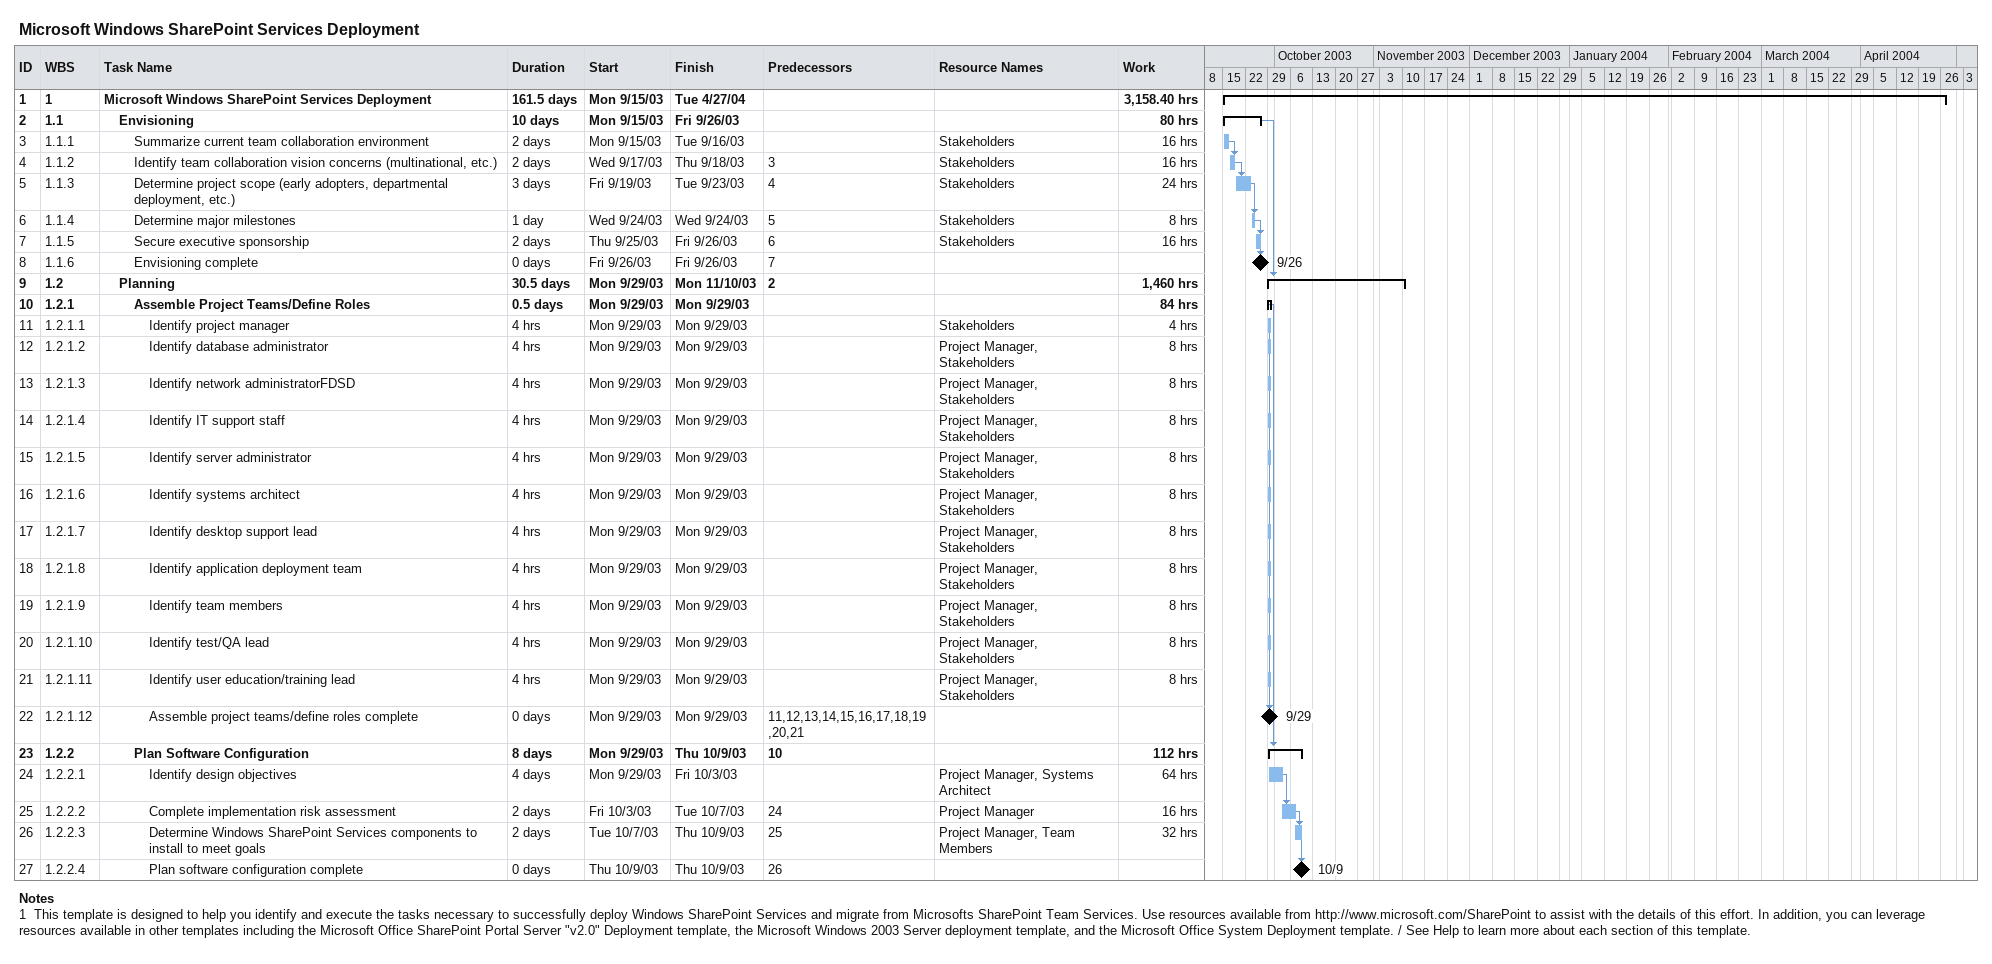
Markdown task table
Microsoft Windows SharePoint Services Deployment

| ID | WBS | Task | Duration | Start | Finish | Predecessors | Resources | Work (h) |
|---|---|---|---|---|---|---|---|---|
| 1 | 1 | **Microsoft Windows SharePoint Services Deployment** | 161.5d | 2003-09-15 | 2004-04-27 |  |  | 3158.40 |
| 2 | 1.1 | **Envisioning** | 10d | 2003-09-15 | 2003-09-26 |  |  | 80 |
| 3 | 1.1.1 | Summarize current team collaboration environment | 2d | 2003-09-15 | 2003-09-16 |  | Stakeholders | 16 |
| 4 | 1.1.2 | Identify team collaboration vision concerns (multinational, etc.) | 2d | 2003-09-17 | 2003-09-18 | 3 | Stakeholders | 16 |
| 5 | 1.1.3 | Determine project scope (early adopters, departmental deployment, etc.) | 3d | 2003-09-19 | 2003-09-23 | 4 | Stakeholders | 24 |
| 6 | 1.1.4 | Determine major milestones | 1d | 2003-09-24 | 2003-09-24 | 5 | Stakeholders | 8 |
| 7 | 1.1.5 | Secure executive sponsorship | 2d | 2003-09-25 | 2003-09-26 | 6 | Stakeholders | 16 |
| 8 | 1.1.6 | Envisioning complete | 0d | 2003-09-26 | 2003-09-26 | 7 |  |  |
| 9 | 1.2 | **Planning** | 30.5d | 2003-09-29 | 2003-11-10 | 2 |  | 1460 |
| 10 | 1.2.1 | **Assemble Project Teams/Define Roles** | 0.5d | 2003-09-29 | 2003-09-29 |  |  | 84 |
| 11 | 1.2.1.1 | Identify project manager | 4h | 2003-09-29 | 2003-09-29 |  | Stakeholders | 4 |
| 12 | 1.2.1.2 | Identify database administrator | 4h | 2003-09-29 | 2003-09-29 |  | Project Manager, Stakeholders | 8 |
| 13 | 1.2.1.3 | Identify network administratorFDSD | 4h | 2003-09-29 | 2003-09-29 |  | Project Manager, Stakeholders | 8 |
| 14 | 1.2.1.4 | Identify IT support staff | 4h | 2003-09-29 | 2003-09-29 |  | Project Manager, Stakeholders | 8 |
| 15 | 1.2.1.5 | Identify server administrator | 4h | 2003-09-29 | 2003-09-29 |  | Project Manager, Stakeholders | 8 |
| 16 | 1.2.1.6 | Identify systems architect | 4h | 2003-09-29 | 2003-09-29 |  | Project Manager, Stakeholders | 8 |
| 17 | 1.2.1.7 | Identify desktop support lead | 4h | 2003-09-29 | 2003-09-29 |  | Project Manager, Stakeholders | 8 |
| 18 | 1.2.1.8 | Identify application deployment team | 4h | 2003-09-29 | 2003-09-29 |  | Project Manager, Stakeholders | 8 |
| 19 | 1.2.1.9 | Identify team members | 4h | 2003-09-29 | 2003-09-29 |  | Project Manager, Stakeholders | 8 |
| 20 | 1.2.1.10 | Identify test/QA lead | 4h | 2003-09-29 | 2003-09-29 |  | Project Manager, Stakeholders | 8 |
| 21 | 1.2.1.11 | Identify user education/training lead | 4h | 2003-09-29 | 2003-09-29 |  | Project Manager, Stakeholders | 8 |
| 22 | 1.2.1.12 | Assemble project teams/define roles complete | 0d | 2003-09-29 | 2003-09-29 | 11, 12, 13, 14, 15, 16, 17, 18, 19, 20, 21 |  |  |
| 23 | 1.2.2 | **Plan Software Configuration** | 8d | 2003-09-29 | 2003-10-09 | 10 |  | 112 |
| 24 | 1.2.2.1 | Identify design objectives | 4d | 2003-09-29 | 2003-10-03 |  | Project Manager, Systems Architect | 64 |
| 25 | 1.2.2.2 | Complete implementation risk assessment | 2d | 2003-10-03 | 2003-10-07 | 24 | Project Manager | 16 |
| 26 | 1.2.2.3 | Determine Windows SharePoint Services components to install to meet goals | 2d | 2003-10-07 | 2003-10-09 | 25 | Project Manager, Team Members | 32 |
| 27 | 1.2.2.4 | Plan software configuration complete | 0d | 2003-10-09 | 2003-10-09 | 26 |  |  |

Notes
- 1: This template is designed to help you identify and execute the tasks necessary to successfully deploy Windows SharePoint Services and migrate from Microsofts SharePoint Team Services. Use resources available from http://www.microsoft.com/SharePoint to assist with the details of this effort. In addition, you can leverage resources available in other templates including the Microsoft Office SharePoint Portal Server "v2.0" Deployment template, the Microsoft Windows 2003 Server deployment template, and the Microsoft Office System Deployment template. / See Help to learn more about each section of this template.
